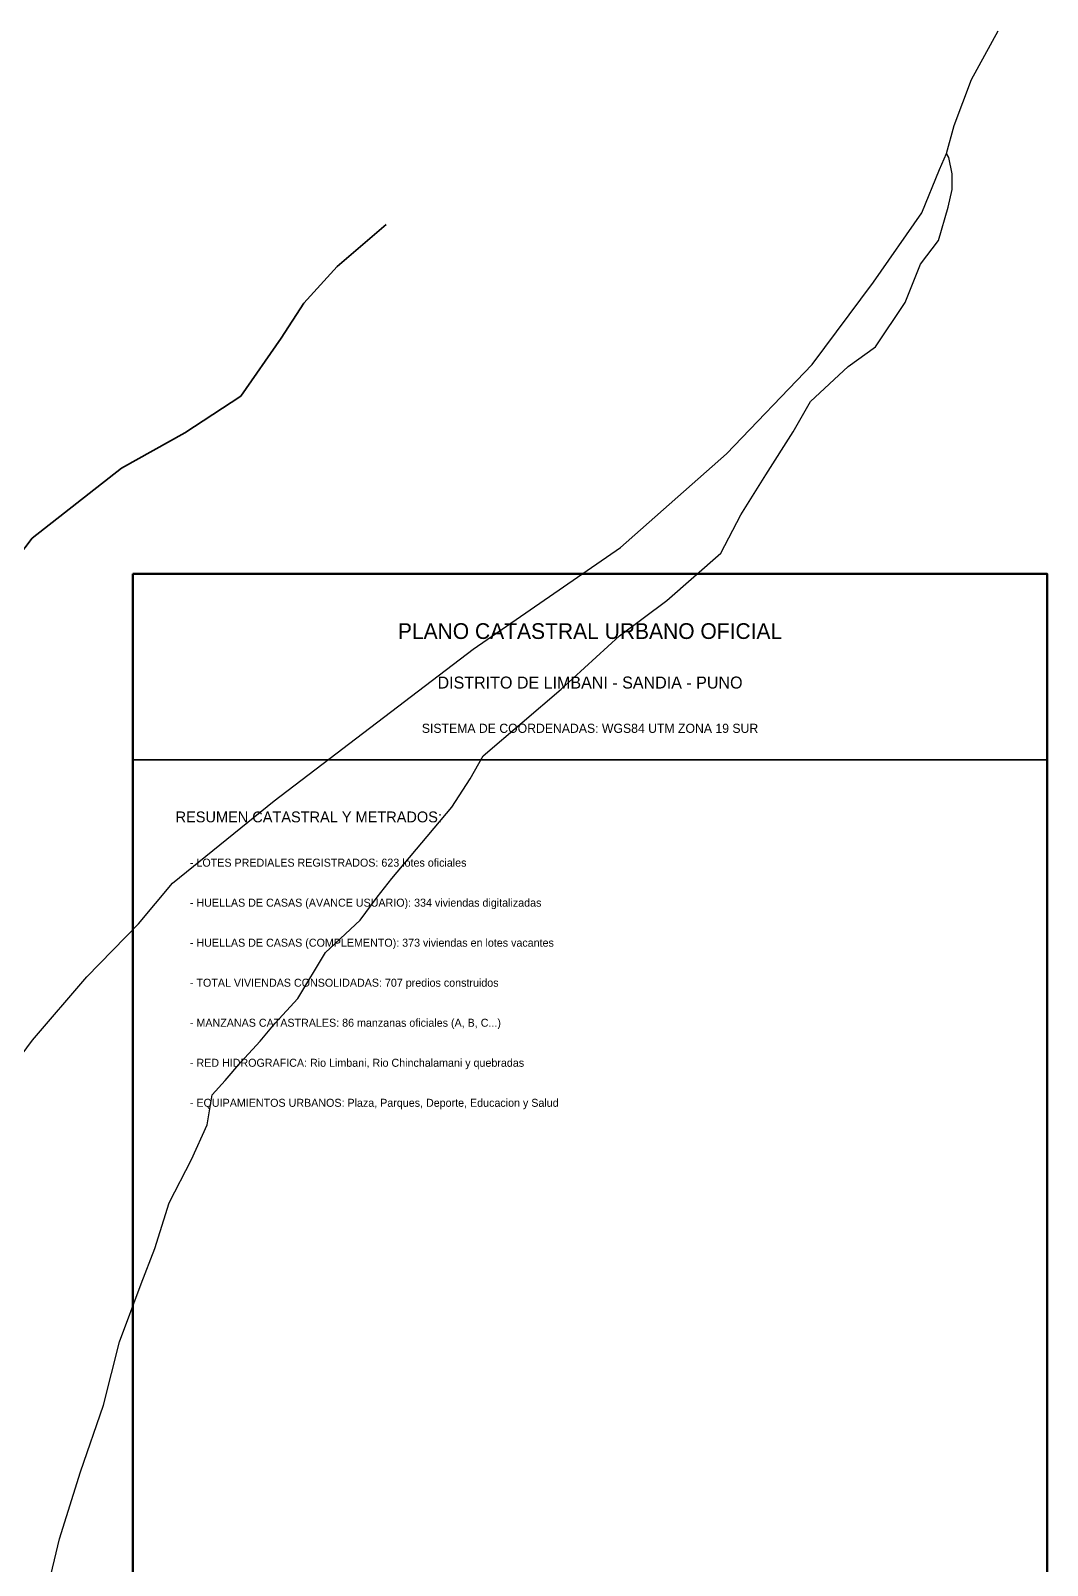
# Model space of a CAD drawing. Header units: metres. Extents: x 425183 to 426000, y 8434421 to 8436790.
# Drawn here: x 425644 to 426000, y 8436253 to 8436790 of the extents above; entities that cross this region are included whole.
import ezdxf
from ezdxf.enums import TextEntityAlignment as Align

# ---------------------------------------------------------------- set-up
doc = ezdxf.new("R2010")
doc.units = ezdxf.units.M
for name, color, linetype, lineweight in [('01_RIOS_Y_CUENCAS', 140, 'Continuous', 35), ('02_CALLES_Y_VIAS', 7, 'Continuous', 25), ('09_MEMBRETE_DATOS', 7, 'Continuous', 35)]:
    doc.layers.add(name, color=color, linetype=linetype, lineweight=lineweight)

msp = doc.modelspace()

# ---------------------------------------------------------------- linework, layer by layer
at = {"layer": '01_RIOS_Y_CUENCAS'}
msp.add_lwpolyline([(425623.08, 8436584.01), (425644.85, 8436612.52), (425676.12, 8436637.05), (425698.2, 8436649.31), (425717.82, 8436662.19), (425731.92, 8436682.43), (425739.89, 8436694.69), (425751.54, 8436707.57), (425768.71, 8436722.28)], dxfattribs=at)
at = {"layer": '02_CALLES_Y_VIAS'}
for points in [[(425729.48, 8436520.68), (425799.12, 8436573.64), (425850.63, 8436609.21), (425887.72, 8436642.01), (425917.77, 8436673.29), (425939.23, 8436702.1), (425956.09, 8436726.33), (425962.22, 8436741.5), (425964.68, 8436747.02), (425967.36, 8436756.83), (425973.49, 8436773), (425982.77, 8436790.02)], [(425650.12, 8436244.83), (425654.41, 8436262.46), (425661.77, 8436285.91), (425669.74, 8436309.21), (425675.41, 8436331.44), (425682.92, 8436351.68), (425687.68, 8436364.09), (425692.73, 8436380.03), (425700.55, 8436395.21), (425706.07, 8436407.32), (425707.76, 8436417.75), (425712.36, 8436422.8), (425717.87, 8436429.24), (425724.62, 8436436.6), (425729.83, 8436442.89), (425737.8, 8436451.47), (425747.46, 8436467.57), (425759.57, 8436478.91), (425765.55, 8436486.88), (425770.61, 8436493.47), (425791.61, 8436518.46), (425798.05, 8436528.27), (425802.65, 8436536.39), (425829.93, 8436559.69), (425850.32, 8436578.4), (425866.88, 8436590.66), (425885.73, 8436607.22), (425892.78, 8436620.71), (425901.52, 8436634.66), (425911.02, 8436649.68), (425917.16, 8436660.26), (425930.34, 8436672.52), (425939.84, 8436679.42), (425950.27, 8436694.9), (425955.63, 8436708.39), (425961.92, 8436716.67), (425965.29, 8436728.32), (425966.67, 8436734.45), (425966.67, 8436739.97), (425965.6, 8436745.64), (425964.68, 8436747.02)], [(425534.9, 8436232.15), (425541.91, 8436262.44), (425552.27, 8436298.67), (425566.19, 8436328.6), (425582.55, 8436356.68), (425603.02, 8436382.92), (425613.44, 8436398.73), (425631.32, 8436418.65), (425644.9, 8436436.89), (425663.89, 8436459.03), (425681.96, 8436477.65), (425693.88, 8436491.8), (425729.48, 8436520.68)]]:
    msp.add_lwpolyline(points, dxfattribs=at)
at = {"layer": '09_MEMBRETE_DATOS', "lineweight": 35}
msp.add_line((425680, 8436535), (426000, 8436535), dxfattribs=at)
at = {"layer": '09_MEMBRETE_DATOS', "lineweight": 50}
msp.add_lwpolyline([(425680, 8436600), (426000, 8436600), (426000, 8436180), (425680, 8436180)], close=True, dxfattribs=at)

# ---------------------------------------------------------------- texts
at = {"layer": '09_MEMBRETE_DATOS'}
for s, height, p in [('PLANO CATASTRAL URBANO OFICIAL', 5.5, (425840, 8436580)), ('DISTRITO DE LIMBANI - SANDIA - PUNO', 4.2, (425840, 8436562)), ('SISTEMA DE COORDENADAS: WGS84 UTM ZONA 19 SUR', 3.2, (425840, 8436546))]:
    msp.add_text(s, height=height, dxfattribs=at).set_placement(p, align=Align.MIDDLE_CENTER)
for s, height, p in [('RESUMEN CATASTRAL Y METRADOS:', 3.8, (425695, 8436515)), ('- LOTES PREDIALES REGISTRADOS: 623 lotes oficiales', 2.8, (425700, 8436499)), ('- HUELLAS DE CASAS (AVANCE USUARIO): 334 viviendas digitalizadas', 2.8, (425700, 8436485)), ('- HUELLAS DE CASAS (COMPLEMENTO): 373 viviendas en lotes vacantes', 2.8, (425700, 8436471)), ('- TOTAL VIVIENDAS CONSOLIDADAS: 707 predios construidos', 2.8, (425700, 8436457)), ('- MANZANAS CATASTRALES: 86 manzanas oficiales (A, B, C...)', 2.8, (425700, 8436443)), ('- RED HIDROGRAFICA: Rio Limbani, Rio Chinchalamani y quebradas', 2.8, (425700, 8436429)), ('- EQUIPAMIENTOS URBANOS: Plaza, Parques, Deporte, Educacion y Salud', 2.8, (425700, 8436415))]:
    msp.add_text(s, height=height, dxfattribs=at).set_placement(p, align=Align.MIDDLE_LEFT)

doc.saveas('drawing.dxf')
